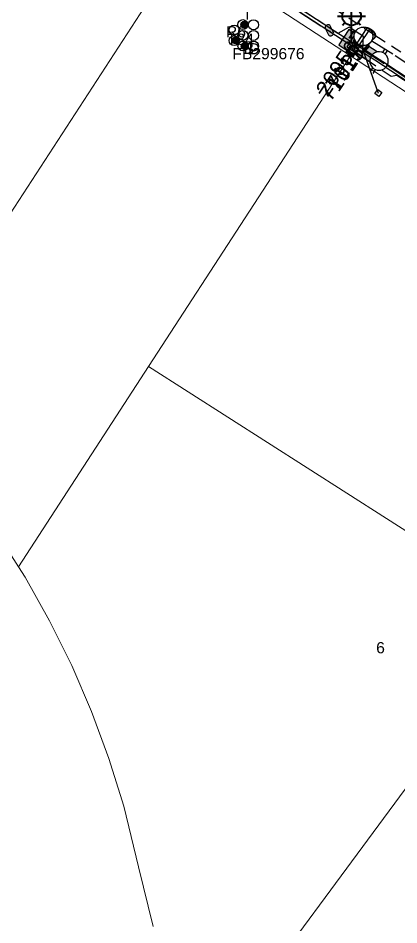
# Model space of a CAD drawing. Header units: metres. Extents: x 0 to 294317, y 0 to 6233398.
# Drawn here: x 293367.1 to 293428.3, y 6231233.6 to 6231379.5 of the extents above; entities that cross this region are included whole.
import ezdxf
from ezdxf.enums import TextEntityAlignment as Align

# ---------------------------------------------------------------- set-up
doc = ezdxf.new("R2010")
doc.units = ezdxf.units.M
doc.linetypes.add('Cable Exist UG', pattern=[8.2, 4, -1.2, 1.8, -1.2])
doc.layers.get('0').update_dxf_attribs({"color": 6})
for name, color, linetype in [('_User Miscellaneous2', 7, 'Continuous'), ('Duct_SP_EXT', 7, 'Continuous'), ('Equip_LV_EXT', 7, 'Continuous'), ('Equip_SL_EXT', 7, 'Continuous'), ('Equip_SP_SL_EXT', 7, 'Continuous'), ('Mains_HV_EXT', 7, 'Continuous'), ('Mains_LV_EXT', 7, 'Continuous'), ('Mains_SL_EXT', 7, 'Continuous'), ('Services_SP_EXT', 7, 'Continuous'), ('SupportsUG_SP_LV_EXT', 7, 'Continuous'), ('SupportsUG_SP_LV_SL_EXT', 7, 'Continuous'), ('Trench_SP_EXT', 7, 'Continuous')]:
    doc.layers.add(name, color=color, linetype=linetype)
for name, color, linetype, lineweight in [('Cadastre Buildings_SP_EXT', 9, 'Continuous', 5), ('Cadastre Land Parcels_SP_EXT', 9, 'Continuous', 5), ('Cadastre Roads_SP_EXT', 9, 'Continuous', 5)]:
    doc.layers.add(name, color=color, linetype=linetype, lineweight=lineweight)
doc.styles.add('COLUMN_LABEL', font='arial.ttf')
doc.styles.add('iecARIAL', font='arial.ttf', dxfattribs={"height": 2})
doc.styles.add('POLE_LABEL', font='arial.ttf')
doc.styles.get("Standard").update_dxf_attribs({"font": 'arial.ttf'})

# ---------------------------------------------------------------- blocks, each defined once
blk = doc.blocks.new('COLUMN_EXT')
blk.add_hatch(color=256).paths.add_polyline_path([(-1.49, 1.48), (-1.49, -1.49), (1.48, -1.49), (1.48, 1.48)])
blk.add_lwpolyline([(-1.49, -1.49), (1.48, -1.49), (1.48, 1.48), (-1.49, 1.48)], close=True)
for tag, height, style, flags, p in [('ASSET_NUM', 2.5, 'COLUMN_LABEL', 8, (2, 2)), ('STRUCTURE_PLANT_NUMBER', 0.2, 'POLE_LABEL', 9, (1.81, 0.03)), ('STREET_CODE', 0.2, 'COLUMN_LABEL', 9, (1.81, -0.2))]:
    blk.add_attdef(tag, text='', height=height, dxfattribs=dict(style=style, flags=flags)).set_placement(p, align=Align.MIDDLE_LEFT)
at = {"flags": 9}
for tag, p in [('COLUMN_TYPE', (1.81, -0.4)), ('OWNED_BY', (1.81, -0.6)), ('STATE', (1.81, -0.8)), ('USAGE', (1.81, -1)), ('LEGEND', (1.81, -1.2)), ('LOCATION', (1.81, -1.4)), ('STREETNAME', (1.81, -1.6)), ('SUBURB', (1.81, -1.8)), ('NOTES', (1.81, -2))]:
    blk.add_attdef(tag, text='', height=0.2, dxfattribs=at).set_placement(p, align=Align.MIDDLE_LEFT)
at = {"flags": 1}
blk.add_attdef('Z', (1.81, -2.35), '', height=0.2, dxfattribs=at)
blk = doc.blocks.new('PILLAR_EXT')
blk.add_hatch(color=256).paths.add_polyline_path([(-2.475, 0.99), (-2.475, -0.99), (2.475, -0.99), (2.475, 0.99)])
blk.add_lwpolyline([(-2.475, -0.99), (2.475, -0.99), (2.475, 0.99), (-2.475, 0.99)], close=True)
at = {"style": 'iecARIAL', "flags": 8}
blk.add_attdef('ASSET_NUM', (1.5, 3.5), '', height=2.5, dxfattribs=at)
for tag, p, flags in [('OWNED_BY', (0, -0.2), 9), ('STATE', (0, -0.4), 9), ('SUPPORT_TYPE', (0, -0.6), 9), ('USAGE', (0, -0.8), 9), ('LEGEND', (0, -1), 9), ('LOCATION', (0, -1.2), 9), ('NOTES', (0, -1.4), 9), ('PARENT', (0, -1.6), 9), ('STREETNAME', (0, -1.8), 9), ('SUBURB', (0, -2), 1)]:
    blk.add_attdef(tag, p, '', height=0.2, dxfattribs=dict(flags=flags))
blk = doc.blocks.new('DUCT_EXT')
blk.add_circle((0, 0.8), 0.8)
at = {"flags": 1}
blk.add_attdef('Z', (0, 0), '', height=0.2, dxfattribs=at)
at = {"flags": 9}
for tag, p in [('DUCT_CODE', (0, 0)), ('XSECT_TYPE', (0, -0.2)), ('STATE', (0, -0.6)), ('FB_REFERENCE', (0, -0.4)), ('NOTES', (0, -0.8))]:
    blk.add_attdef(tag, text='', height=0.2, dxfattribs=at).set_placement(p, align=Align.MIDDLE_LEFT)
blk = doc.blocks.new('SL_LANTERN_EXT')
at = {"lineweight": 40}
for p, q in [((0, 1.97), (0, 6.47)), ((-1.46, 5.68), (-1.06, 5.28)), ((1.46, 5.68), (1.06, 5.28)), ((-2.25, 4.22), (2.25, 4.22)), ((-1.46, 2.76), (-1.06, 3.16)), ((1.46, 2.76), (1.06, 3.16)), ((0, 0), (0, 2.72))]:
    blk.add_line(p, q, dxfattribs=at)
blk.add_circle((0, 4.22), 1.5, dxfattribs=at)
at = {"style": 'iecARIAL', "flags": 8}
blk.add_attdef('ASSET_NUM', (1.5, 1.5), '', height=2.5, dxfattribs=at)
for tag, p, height, flags in [('OPERATING_VOLTAGE', (0.98, -1.65), 0.2, 9), ('CONSTRUCTED_VOLTAGE', (0.98, -0.65), 0.2, 9), ('CONTROL_TYPE', (0.98, -0.85), 0.2, 9), ('LANTERN_PURPOSE', (0.98, -1.05), 0.2, 9), ('LANTERN_TYPE', (0.98, -1.25), 0.2, 9), ('NO_PHASES', (0.98, -1.45), 0.2, 9), ('LNUMBER', (2.18, -3.25), 2.5, 8), ('ORIENTATION', (0.98, -1.85), 0.2, 9), ('OWNED_BY', (0.98, -2.05), 0.2, 9), ('STATE', (0.98, -2.25), 0.2, 9), ('USAGE', (0.98, -2.45), 0.2, 9), ('CEXIST', (0.98, -2.65), 0.2, 9), ('CNEW', (0.98, -2.85), 0.2, 9), ('CNUMBER', (0.98, -3.05), 0.2, 9), ('CREMOVE', (0.98, -3.25), 0.2, 9), ('CREPLACE', (0.98, -3.45), 0.2, 9), ('LKINGHEIGHT', (0.98, -3.65), 0.2, 9), ('LBRACKET', (0.98, -3.85), 0.2, 9), ('LBRACKETVOCAB', (0.98, -4.05), 0.2, 9), ('LCATEGORY', (0.98, -4.25), 0.2, 9), ('LCHARGE1', (0.98, -4.45), 0.2, 9), ('LCHARGE1PERCENT', (0.98, -4.65), 0.2, 9), ('LCHARGE2', (0.98, -4.85), 0.2, 9), ('LCHARGE2PERCENT', (0.98, -5.05), 0.2, 9), ('LCHARGE3', (0.98, -5.25), 0.2, 9), ('LCHARGE3PERCENT', (0.98, -5.45), 0.2, 9), ('LEXIST', (0.98, -5.65), 0.2, 9), ('LLAMP', (0.98, -5.85), 0.2, 9), ('LLAMPVOCAB', (0.98, -6.05), 0.2, 9), ('LMAST', (0.98, -6.25), 0.2, 9), ('LMASTVOCAB', (0.98, -6.45), 0.2, 9), ('LNEW', (0.98, -6.65), 0.2, 9), ('LANTNUMBER', (0.98, -6.85), 0.2, 9), ('LOUTREACH', (0.98, -7.25), 0.2, 9), ('LOUTREACHVOCAB', (0.98, -7.45), 0.2, 9), ('LRATECODE', (0.98, -7.65), 0.2, 9), ('LREMOVE', (0.98, -7.85), 0.2, 9), ('LREPLACE', (0.98, -8.05), 0.2, 9), ('LTYPE', (0.98, -8.25), 0.2, 9), ('LTYPEVOCAB', (0.98, -8.45), 0.2, 9), ('LEGEND', (0.98, -8.65), 0.2, 9), ('LOCATION', (0.98, -8.85), 0.2, 9), ('STREETNAME', (0.98, -9.25), 0.2, 9), ('SUBURB', (0.98, -9.45), 0.2, 1), ('NOTES', (0.98, -9.05), 0.2, 9)]:
    blk.add_attdef(tag, p, '', height=height, dxfattribs=dict(flags=flags))
blk = doc.blocks.new('CCP_EXT')
at = {"flags": 9}
for tag, p in [('LEGEND', (0, -1.4)), ('STATE', (0, -1.8)), ('LIFE_SUPPORT', (0, -1.6)), ('NOTES', (0, -2))]:
    blk.add_attdef(tag, text='', height=0.2, dxfattribs=at).set_placement(p, align=Align.MIDDLE_LEFT)
blk.add_wipeout([(0, 0.57), (0.57, 0), (0, -0.57), (-0.57, 0)])
blk.add_lwpolyline([(-0.57, 0), (0, 0.57), (0.57, 0), (0, -0.57), (-0.57, 0)])
at = {"flags": 1}
blk.add_attdef('Z', (0, 0), '', height=0.2, dxfattribs=at)
at = {"flags": 9}
for tag, p in [('CCP_TYPE', (0, 0)), ('CONSTRUCTED_VOLTAGE', (0, -0.2)), ('OPERATING_VOLTAGE', (0, -0.6)), ('ORIENTATION', (0, -0.8)), ('OWNED_BY', (0, -1)), ('NO_PHASES', (0, -0.4)), ('USAGE', (0, -1.2))]:
    blk.add_attdef(tag, text='', height=0.2, dxfattribs=at).set_placement(p, align=Align.MIDDLE_LEFT)
blk = doc.blocks.new('SL_STJ_EXT')
h = blk.add_hatch(color=256)
edge = h.paths.add_edge_path()
edge.add_ellipse((-0.59, 0.13), major_axis=(0.226, 0.226), ratio=1, start_angle=45, end_angle=135)
edge.add_line((-0.91, 0.13), (-0.91, -0.13))
edge.add_ellipse((-0.59, -0.13), major_axis=(0.226, 0.226), ratio=1, start_angle=135, end_angle=225)
edge.add_line((-0.59, -0.45), (0.59, -0.45))
edge.add_ellipse((0.59, -0.13), major_axis=(-0.226, 0.226), ratio=1, start_angle=135, end_angle=225)
edge.add_line((0.91, -0.13), (0.91, 0.13))
edge.add_ellipse((0.59, 0.13), major_axis=(-0.226, 0.226), ratio=1, start_angle=225, end_angle=315)
edge.add_line((0.59, 0.45), (-0.59, 0.45))
blk.add_lwpolyline([(-0.91, 0.13), (-0.91, -0.13, 0.414214), (-0.59, -0.45), (0.59, -0.45, 0.414214), (0.91, -0.13), (0.91, 0.13, 0.414214), (0.59, 0.45), (-0.59, 0.45, 0.414214)], format="xyb", close=True)
at = {"flags": 1}
blk.add_attdef('Z', (0, 0), '', height=0.2, dxfattribs=at)
at = {"flags": 9}
for tag, p in [('ORIENTATION', (0, 0)), ('USAGE', (0, -0.2)), ('LEGEND', (0, -0.4)), ('NOTES', (0, -0.6))]:
    blk.add_attdef(tag, text='', height=0.2, dxfattribs=at).set_placement(p, align=Align.MIDDLE_LEFT)
blk = doc.blocks.new('LV_UG_LINKS_CLOSED_EXT')
blk.add_wipeout([(-1.06, 1.06), (-1.18, 0.92), (-1.29, 0.76), (-1.37, 0.59), (-1.43, 0.42), (-1.48, 0.23), (-1.49, 0.05), (-1.49, -0.14), (-1.46, -0.33), (-1.41, -0.51), (-1.33, -0.68), (-1.24, -0.84), (-1.12, -0.99), (-0.99, -1.12), (-0.84, -1.24), (-0.68, -1.33), (-0.51, -1.41), (-0.33, -1.46), (-0.14, -1.49), (0.05, -1.49), (0.23, -1.48), (0.42, -1.43), (0.59, -1.37), (0.76, -1.29), (0.92, -1.18), (1.06, -1.06), (1.18, -0.92), (1.29, -0.76), (1.37, -0.59), (1.43, -0.42), (1.48, -0.23), (1.49, -0.05), (1.49, 0.14), (1.46, 0.33), (1.41, 0.51), (1.33, 0.68), (1.24, 0.84), (1.12, 0.99), (0.99, 1.12), (0.84, 1.24), (0.68, 1.33), (0.51, 1.41), (0.33, 1.46), (0.14, 1.49), (-0.05, 1.49), (-0.23, 1.48), (-0.42, 1.43), (-0.59, 1.37), (-0.76, 1.29), (-0.92, 1.18)])
for p, q in [((-0.25, -1.48), (-0.25, 1.48)), ((0.25, -1.48), (0.25, 1.48))]:
    blk.add_line(p, q)
blk.add_circle((0, 0), 1.5)
at = {"flags": 9}
for tag, p in [('ACTUAL_STATUS', (0, 0)), ('CONSTRUCTED_VOLTAGE', (0, -0.2)), ('OPERATING_VOLTAGE', (0, -0.6)), ('ORIENTATION', (0, -0.8)), ('STATE', (0, -1)), ('SWITCH_TYPE', (0, -1.2)), ('NO_PHASES', (0, -0.4)), ('USAGE', (0, -1.4)), ('NOTES', (0, -1.6))]:
    blk.add_attdef(tag, text='', height=0.2, dxfattribs=at).set_placement(p, align=Align.MIDDLE_LEFT)
at = {"flags": 1}
blk.add_attdef('Z', (0, 0), '', height=0.2, dxfattribs=at)
blk = doc.blocks.new('LV_UG_LINKS_OPEN_EXT')
for p, q in [((-0.25, 1.47), (-0.25, 2.22)), ((0.25, 1.47), (0.25, 2.22)), ((-0.25, -1.47), (-0.25, -2.22)), ((0.25, -1.47), (0.25, -2.22))]:
    blk.add_line(p, q)
at = {"flags": 9}
for tag, p in [('ACTUAL_STATUS', (0, 0)), ('CONSTRUCTED_VOLTAGE', (0, -0.2)), ('OPERATING_VOLTAGE', (0, -0.6)), ('ORIENTATION', (0, -0.8)), ('STATE', (0, -1)), ('SWITCH_TYPE', (0, -1.2)), ('NO_PHASES', (0, -0.4)), ('USAGE', (0, -1.4)), ('NOTES', (0, -1.6))]:
    blk.add_attdef(tag, text='', height=0.2, dxfattribs=at).set_placement(p, align=Align.MIDDLE_LEFT)
at = {"flags": 1}
blk.add_attdef('Z', (0, 0), '', height=0.2, dxfattribs=at)
blk.add_wipeout([(-0.25, 1.47), (-0.43, 1.43), (-0.61, 1.36), (-0.77, 1.28), (-0.93, 1.17), (-1.07, 1.05), (-1.19, 0.9), (-1.29, 0.75), (-1.38, 0.58), (-1.44, 0.4), (-1.48, 0.22), (-1.49, 0.03), (-1.49, -0.16), (-1.45, -0.34), (-1.4, -0.52), (-1.32, -0.69), (-1.23, -0.85), (-1.11, -1), (-0.98, -1.13), (-0.83, -1.24), (-0.66, -1.34), (-0.49, -1.41), (-0.31, -1.46), (-0.13, -1.49), (0.06, -1.49), (0.25, -1.47), (0.43, -1.43), (0.61, -1.36), (0.77, -1.28), (0.93, -1.17), (1.07, -1.05), (1.19, -0.9), (1.29, -0.75), (1.38, -0.58), (1.44, -0.4), (1.48, -0.22), (1.49, -0.03), (1.49, 0.16), (1.45, 0.34), (1.4, 0.52), (1.32, 0.69), (1.23, 0.85), (1.11, 1), (0.98, 1.13), (0.83, 1.24), (0.66, 1.34), (0.49, 1.41), (0.31, 1.46), (0.13, 1.49), (-0.06, 1.49)])
blk.add_lwpolyline([(0, -1.49, 1), (0, 1.49, 1)], format="xyb", close=True)
blk = doc.blocks.new('CABLE_LARGE_EXT')
h = blk.add_hatch(color=256)
edge = h.paths.add_edge_path()
edge.add_arc((0, 0.55), 0.55, 0, 360)
blk.add_circle((0, 0.55), 0.55)
at = {"flags": 1}
blk.add_attdef('Z', (0, 0), '', height=0.2, dxfattribs=at)
at = {"flags": 9}
for tag, p in [('COND_CODE', (0, 0)), ('STATE', (0, -0.4)), ('XSECT_SIZE', (0, -0.6)), ('FB_REFERENCE', (0, -0.2)), ('NOTES', (0, -0.8))]:
    blk.add_attdef(tag, text='', height=0.2, dxfattribs=at).set_placement(p, align=Align.MIDDLE_LEFT)

msp = doc.modelspace()

# ---------------------------------------------------------------- linework, layer by layer
at = {"layer": 'Cadastre Buildings_SP_EXT', "linetype": 'Continuous'}
msp.add_lwpolyline([(293388.06, 6231323.44), (293420.53, 6231373.37), (293393.69, 6231390.9), (293346.96, 6231319.04), (293351, 6231314.1), (293357.33, 6231306.36), (293362.76, 6231297.97), (293367.16, 6231291.18), (293388.06, 6231323.44)], close=True, dxfattribs=at)
msp.add_lwpolyline([(293437.92, 6231267.09), (293391.48, 6231204.15)], dxfattribs=at)
at = {"layer": 'Cadastre Land Parcels_SP_EXT', "linetype": 'Continuous'}
msp.add_lwpolyline([(293323.15, 6231341.44), (293330.77, 6231335.44), (293337.69, 6231328.65), (293344.75, 6231321.74), (293346.96, 6231319.04), (293393.69, 6231390.9), (293366.85, 6231408.43), (293323.15, 6231341.44)], close=True, dxfattribs=at)
for points in [[(293464.5, 6231344.65), (293420.53, 6231373.37), (293388.06, 6231323.44), (293432.71, 6231294.87)], [(293432.71, 6231294.87), (293388.06, 6231323.44), (293367.16, 6231291.18), (293368.23, 6231289.52), (293372.16, 6231282.5), (293375.73, 6231275.29), (293378.9, 6231267.9), (293381.69, 6231260.35), (293384.08, 6231252.66), (293386.44, 6231242.95), (293388.78, 6231233.35)], [(293388.78, 6231233.35), (293386.44, 6231242.95), (293384.08, 6231252.66), (293381.69, 6231260.35), (293378.9, 6231267.9), (293375.73, 6231275.29), (293372.16, 6231282.5), (293368.23, 6231289.52), (293367.16, 6231291.18), (293362.76, 6231297.97)], [(293391.48, 6231204.15), (293437.92, 6231267.09)]]:
    msp.add_lwpolyline(points, dxfattribs=at)
at = {"layer": 'Duct_SP_EXT'}
msp.add_lwpolyline([(293403.97, 6231379.23), (293403.99, 6231382.54), (293405.42, 6231384.95)], dxfattribs=at)
at = {"layer": 'Mains_SL_EXT', "linetype": 'Cable Exist UG'}
msp.add_lwpolyline([(293368.48, 6231409.96), (293368.36, 6231408.71), (293373.29, 6231405.53), (293374.29, 6231405.3), (293390.29, 6231394.83), (293391.33, 6231393.56), (293397.9, 6231389.38), (293398.65, 6231389.36), (293416.77, 6231377.54), (293417.28, 6231377.38)], dxfattribs=at)
at = {"layer": 'Trench_SP_EXT', "linetype": 'Cable Exist UG'}
msp.add_lwpolyline([(293422.53, 6231374.33), (293424.3, 6231369.35)], dxfattribs=at)

# ---------------------------------------------------------------- block references
at = {"layer": 'Duct_SP_EXT', "rotation": 90}
for name, p in [('DUCT_EXT', (293404.01, 6231378.41)), ('DUCT_EXT', (293405.73, 6231378.38)), ('DUCT_EXT', (293402.62, 6231377.54)), ('CABLE_LARGE_EXT', (293404, 6231378.39)), ('DUCT_EXT', (293402.61, 6231375.84)), ('CABLE_LARGE_EXT', (293402.61, 6231375.87)), ('DUCT_EXT', (293404.03, 6231376.68)), ('DUCT_EXT', (293405.74, 6231376.67)), ('DUCT_EXT', (293404.03, 6231374.97)), ('CABLE_LARGE_EXT', (293404.03, 6231374.97)), ('DUCT_EXT', (293405.74, 6231374.96))]:
    msp.add_blockref(name, p, dxfattribs=at)
at = {"layer": 'Equip_SL_EXT', "rotation": 116.5650512665667}
msp.add_blockref('SL_STJ_EXT', (293417.13, 6231377.49), dxfattribs=at)
at = {"layer": 'Equip_SP_SL_EXT'}
ref = msp.add_blockref('SL_LANTERN_EXT', (293420.69, 6231375.57), dxfattribs=at)
ref.add_attrib('ASSET_NUM', '209567', dxfattribs={"layer": '0', "height": 2.5, "rotation": 56.761, "style": 'iecARIAL'}).set_placement((293422.19, 6231377.07), align=Align.MIDDLE_RIGHT)
at = {"layer": 'SupportsUG_SP_LV_EXT'}
ref = msp.add_blockref('PILLAR_EXT', (293422.53, 6231374.33), dxfattribs=dict(at, rotation=326.6342951114643))
ref.add_attrib('ASSET_NUM', '101599', dxfattribs={"layer": '0', "height": 2.5, "rotation": 56.4, "style": 'iecARIAL'}).set_placement((293424.03, 6231377.83), align=Align.MIDDLE_RIGHT)
at = {"layer": 'SupportsUG_SP_LV_SL_EXT'}
ref = msp.add_blockref('COLUMN_EXT', (293420.69, 6231375.57), dxfattribs=dict(at, rotation=326.6762107233081))
ref.add_attrib('ASSET_NUM', '771179', dxfattribs={"layer": '0', "height": 2.5, "rotation": 56.761, "style": 'COLUMN_LABEL'}).set_placement((293422.69, 6231376.32), align=Align.MIDDLE_RIGHT)

# ---------------------------------------------------------------- texts
at = {"layer": '_User Miscellaneous2'}
for s, rotation, p in [('R6', 0.0471, (293400.5, 6231376.36)), ('T84', 359.9575, (293400.66, 6231375.16)), ('FB299676', 359.9525, (293401.53, 6231372.85))]:
    msp.add_text(s, height=1.8, rotation=rotation, dxfattribs=at).set_placement(p)
for s, p in [('B', (293403.36, 6231373.67)), ('D', (293404.14, 6231373.63))]:
    msp.add_text(s, height=1.8, dxfattribs=at).set_placement(p)
at = {"layer": 'Cadastre Land Parcels_SP_EXT'}
msp.add_text('6', height=1.8, dxfattribs=at).set_placement((293424.65, 6231277.28))

# ---------------------------------------------------------------- next in the draw order: block references
at = {"layer": 'Services_SP_EXT', "rotation": 188.6342951633749}
msp.add_blockref('CCP_EXT', (293424.98, 6231367.41), dxfattribs=at)

# ---------------------------------------------------------------- next in the draw order: linework, layer by layer
at = {"layer": 'Cadastre Roads_SP_EXT', "linetype": 'Continuous'}
msp.add_lwpolyline([(293313.24, 6231443.39), (293340.05, 6231425.91), (293366.85, 6231408.43), (293393.69, 6231390.9), (293420.53, 6231373.37), (293464.5, 6231344.65), (293475.44, 6231361.45), (293368.99, 6231430.91), (293326.69, 6231458.51), (293320.58, 6231451.64), (293313.24, 6231443.39)], close=True, dxfattribs=at)

# ---------------------------------------------------------------- next in the draw order: block references
at = {"layer": 'Equip_LV_EXT', "rotation": 326.6342951114643}
msp.add_blockref('LV_UG_LINKS_CLOSED_EXT', (293422.6, 6231376.53), dxfattribs=at)

# ---------------------------------------------------------------- next in the draw order: linework, layer by layer
at = {"layer": 'Duct_SP_EXT'}
for p, q in [((293420.67, 6231375.57), (293394.75, 6231392.5)), ((293420.41, 6231375.17), (293394.49, 6231392.1)), ((293420.41, 6231375.17), (293420.54, 6231375.37)), ((293420.42, 6231375.17), (293420.54, 6231375.37)), ((293420.66, 6231375.58), (293420.54, 6231375.37)), ((293420.67, 6231375.57), (293420.54, 6231375.37))]:
    msp.add_line(p, q, dxfattribs=at)

# ---------------------------------------------------------------- next in the draw order: block references
at = {"layer": 'Equip_LV_EXT', "rotation": 326.6342951114643}
msp.add_blockref('LV_UG_LINKS_OPEN_EXT', (293425.1, 6231372.56), dxfattribs=at)

# ---------------------------------------------------------------- next in the draw order: linework, layer by layer
at = {"layer": 'Duct_SP_EXT'}
for p, q in [((293422.34, 6231374.06), (293420.42, 6231375.17)), ((293422.58, 6231374.47), (293420.66, 6231375.58)), ((293422.33, 6231374.06), (293422.46, 6231374.26)), ((293465.8, 6231345.51), (293422.33, 6231374.06)), ((293422.34, 6231374.06), (293422.46, 6231374.26)), ((293422.58, 6231374.47), (293422.46, 6231374.26)), ((293422.59, 6231374.47), (293422.46, 6231374.26)), ((293466.23, 6231345.8), (293422.59, 6231374.47))]:
    msp.add_line(p, q, dxfattribs=at)
at = {"layer": 'Mains_HV_EXT', "linetype": 'Cable Exist UG'}
msp.add_lwpolyline([(293511.2, 6231353.39), (293509.08, 6231353.85), (293504.23, 6231353.69), (293502.16, 6231353.7), (293502.16, 6231353.7), (293491.07, 6231361.58), (293488.8, 6231361.1), (293488.8, 6231361.1), (293475.98, 6231358.46), (293473.06, 6231357.85), (293467.26, 6231348.66), (293467.26, 6231348.66), (293369.57, 6231412.58)], dxfattribs=at)
at = {"layer": 'Mains_LV_EXT', "linetype": 'Cable Exist UG'}
for points in [[(293422.51, 6231374.33), (293422.59, 6231376.49), (293420.31, 6231377.98), (293418.5, 6231376.98), (293418.5, 6231376.98), (293399.27, 6231389.59), (293398.54, 6231392.52), (293393.48, 6231395.88), (293386.94, 6231400.04), (293383.68, 6231399.77), (293383.68, 6231399.77), (293371.31, 6231407.89), (293369.6, 6231409.09)], [(293436.47, 6231384.36), (293438, 6231383.36), (293438, 6231383.36), (293472.53, 6231360.84), (293472.72, 6231359.18), (293472.72, 6231359.18), (293472.2, 6231358.37), (293466.41, 6231349.17), (293465.93, 6231348.38), (293465.35, 6231348.75), (293465.35, 6231348.75), (293427.31, 6231373.65), (293423.94, 6231375.77), (293422.53, 6231374.33)]]:
    msp.add_lwpolyline(points, dxfattribs=at)
msp.add_lwpolyline([(293422.56, 6231374.32), (293426.24, 6231371.97), (293426.24, 6231371.97), (293466.28, 6231345.83), (293469.17, 6231332.11), (293470.82, 6231330.27), (293469.52, 6231328.06), (293467.61, 6231327.4), (293453.15, 6231305.38), (293453.13, 6231305.35), (293453.13, 6231305.35, -0.116791), (293447.5, 6231301.44), (293447.5, 6231301.44), (293447.46, 6231301.43), (293444.05, 6231300.47), (293444.05, 6231300.47, 0.599319), (293436.11, 6231270.68), (293436.11, 6231270.68), (293436.92, 6231269.93), (293438.72, 6231268.87)], format="xyb", dxfattribs=at)
at = {"layer": 'Mains_SL_EXT', "linetype": 'Cable Exist UG'}
msp.add_lwpolyline([(293420.69, 6231375.57), (293421.3, 6231374.01), (293421.3, 6231374.01), (293427.05, 6231370.14), (293427.98, 6231370.28), (293465.84, 6231345.54), (293468.73, 6231331.72), (293468.96, 6231330.5)], dxfattribs=at)
at = {"layer": 'Services_SP_EXT'}
msp.add_lwpolyline([(293422.53, 6231374.33), (293424.98, 6231367.41)], dxfattribs=at)

doc.saveas('drawing.dxf')
